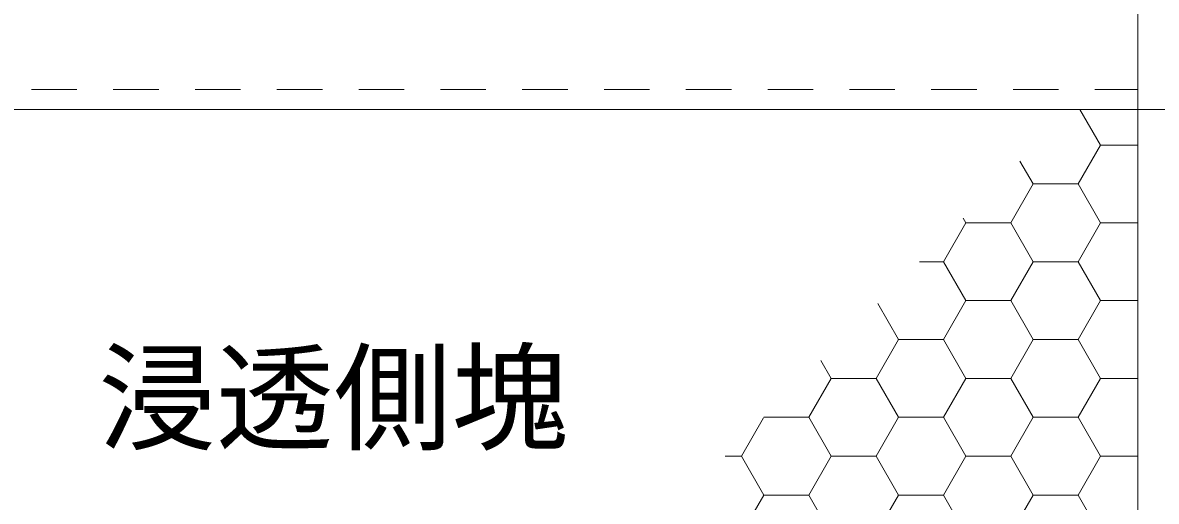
# Model space of a CAD drawing. Units: millimetres at full size, sheet at 1:30; details may follow other scales. Extents: x 47825 to 82541, y -23349 to -5561.
# Drawn here: x 52000 to 52562, y -10443 to -10206 of the extents above; entities that cross this region are included whole.
import ezdxf
from ezdxf.enums import TextEntityAlignment as Align

# ---------------------------------------------------------------- set-up
doc = ezdxf.new("R2010")
doc.units = ezdxf.units.MM
doc.header["$LTSCALE"] = 30
doc.linetypes.add('USER1', pattern=[1.35, 0.75, -0.6])
for name, color, linetype, lineweight in [('ハッチング', 7, 'Continuous', 5), ('寸法線', 7, 'Continuous', 9), ('本体', 2, 'USER1', 13)]:
    doc.layers.add(name, color=color, linetype=linetype, lineweight=lineweight)
doc.styles.add('ＭＳ ゴシック', font='')
doc.styles.get('ＭＳ ゴシック').set_extended_font_data('MS Gothic')

msp = doc.modelspace()

# ---------------------------------------------------------------- linework, layer by layer
at = {"layer": 'ハッチング', "lineweight": 20}
msp.add_line((51737.33, -10249.14), (54167.33, -10249.14), dxfattribs=at)
at = {"layer": 'ハッチング'}
for p, q in [((52533.89, -10266.71), (52523.75, -10249.14)), ((52522.78, -10285.96), (52533.89, -10266.71)), ((52533.89, -10266.71), (52552.33, -10266.71)), ((52500.55, -10285.96), (52494.04, -10274.68)), ((52489.44, -10305.21), (52500.55, -10285.96)), ((52500.55, -10285.96), (52522.78, -10285.96)), ((52533.89, -10305.21), (52522.78, -10285.96)), ((52467.22, -10305.21), (52465.86, -10302.86)), ((52456.1, -10324.45), (52467.22, -10305.21)), ((52467.22, -10305.21), (52489.44, -10305.21)), ((52500.55, -10324.45), (52489.44, -10305.21)), ((52522.78, -10324.45), (52533.89, -10305.21)), ((52533.89, -10305.21), (52552.33, -10305.21)), ((52444.27, -10324.45), (52456.1, -10324.45)), ((52467.22, -10343.7), (52456.1, -10324.45)), ((52489.44, -10343.7), (52500.55, -10324.45)), ((52500.55, -10324.45), (52522.78, -10324.45)), ((52533.89, -10343.7), (52522.78, -10324.45)), ((52456.1, -10362.95), (52467.22, -10343.7)), ((52467.22, -10343.7), (52489.44, -10343.7)), ((52500.55, -10362.95), (52489.44, -10343.7)), ((52522.78, -10362.95), (52533.89, -10343.7)), ((52533.89, -10343.7), (52552.33, -10343.7)), ((52433.88, -10362.95), (52423.59, -10345.13)), ((52422.77, -10382.2), (52433.88, -10362.95)), ((52433.88, -10362.95), (52456.1, -10362.95)), ((52467.22, -10382.2), (52456.1, -10362.95)), ((52489.44, -10382.2), (52500.55, -10362.95)), ((52500.55, -10362.95), (52522.78, -10362.95)), ((52533.89, -10382.2), (52522.78, -10362.95)), ((52400.54, -10382.2), (52395.41, -10373.31)), ((52389.43, -10401.44), (52400.54, -10382.2)), ((52400.54, -10382.2), (52422.77, -10382.2)), ((52433.88, -10401.44), (52422.77, -10382.2)), ((52456.1, -10401.44), (52467.22, -10382.2)), ((52467.22, -10382.2), (52489.44, -10382.2)), ((52500.55, -10401.44), (52489.44, -10382.2)), ((52522.78, -10401.44), (52533.89, -10382.2)), ((52533.89, -10382.2), (52552.33, -10382.2)), ((52356.09, -10420.69), (52367.09, -10401.64)), ((52367.28, -10401.44), (52389.43, -10401.44)), ((52400.54, -10420.69), (52389.43, -10401.44)), ((52422.77, -10420.69), (52433.88, -10401.44)), ((52433.88, -10401.44), (52456.1, -10401.44)), ((52467.22, -10420.69), (52456.1, -10401.44)), ((52489.44, -10420.69), (52500.55, -10401.44)), ((52500.55, -10401.44), (52522.78, -10401.44)), ((52533.89, -10420.69), (52522.78, -10401.44)), ((52348.04, -10420.69), (52356.09, -10420.69)), ((52367.2, -10439.94), (52356.09, -10420.69)), ((52389.43, -10439.94), (52400.54, -10420.69)), ((52400.54, -10420.69), (52422.77, -10420.69)), ((52433.88, -10439.94), (52422.77, -10420.69)), ((52456.1, -10439.94), (52467.22, -10420.69)), ((52467.22, -10420.69), (52489.44, -10420.69)), ((52500.55, -10439.94), (52489.44, -10420.69)), ((52522.78, -10439.94), (52533.89, -10420.69)), ((52533.89, -10420.69), (52552.33, -10420.69)), ((52356.09, -10459.19), (52367.2, -10439.94)), ((52367.2, -10439.94), (52389.43, -10439.94)), ((52400.54, -10459.19), (52389.43, -10439.94)), ((52422.77, -10459.19), (52433.88, -10439.94)), ((52433.88, -10439.94), (52456.1, -10439.94)), ((52467.22, -10459.19), (52456.1, -10439.94)), ((52489.44, -10459.19), (52500.55, -10439.94)), ((52500.55, -10439.94), (52522.78, -10439.94)), ((52533.89, -10459.19), (52522.78, -10439.94))]:
    msp.add_line(p, q, dxfattribs=at)
at = {"layer": 'ハッチング', "linetype": 'USER1', "lineweight": 9}
msp.add_lwpolyline([(53352.33, -10239.14), (54183.51, -10239.14), (53708.51, -11189.14), (52196.15, -11189.14), (51721.15, -10239.14), (52552.33, -10239.14)], dxfattribs=at)
at = {"layer": '寸法線'}
msp.add_line((52202.33, -10249.14), (51918.78, -10249.14), dxfattribs=at)
at = {"layer": '本体', "linetype": 'Continuous'}
for p, q in [((52552.33, -9755.14), (52552.33, -10249.14)), ((52552.33, -10249.14), (53352.33, -10249.14)), ((52552.33, -10249.14), (53352.33, -10249.14)), ((52552.33, -10249.14), (52552.33, -10749.14))]:
    msp.add_line(p, q, dxfattribs=at)

# ---------------------------------------------------------------- texts
at = {"layer": '寸法線', "style": 'ＭＳ ゴシック'}
msp.add_text('浸透側塊', height=42.72, dxfattribs=at).set_placement((52037.73, -10425.91), align=Align.BOTTOM_LEFT)

doc.saveas('drawing.dxf')
